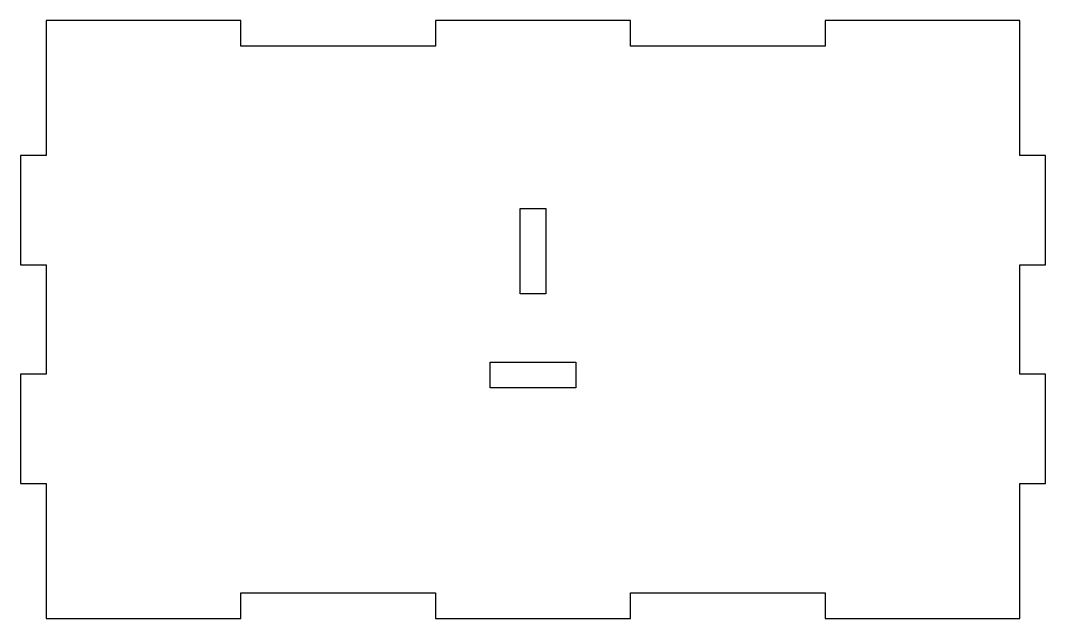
# Model space of a CAD drawing. Header units: millimetres. Extents: x -60 to 60, y -3 to 67.
import ezdxf

# ---------------------------------------------------------------- set-up
doc = ezdxf.new("R2010")
doc.units = ezdxf.units.MM
doc.layers.get('0').update_dxf_attribs({"linetype": 'CONTINUOUS'})

msp = doc.modelspace()

# ---------------------------------------------------------------- linework, layer by layer
for points in [[(-60, 51.2), (-60, 38.4), (-57, 38.4), (-57, 25.6), (-60, 25.6), (-60, 12.8), (-57, 12.8), (-57, -3), (-34.2, -3), (-34.2, 0), (-11.4, 0), (-11.4, -3), (11.4, -3), (11.4, 0), (34.2, 0), (34.2, -3), (57, -3), (57, 12.8), (60, 12.8), (60, 25.6), (57, 25.6), (57, 38.4), (60, 38.4), (60, 51.2), (57, 51.2), (57, 67), (34.2, 67), (34.2, 64), (11.4, 64), (11.4, 67), (-11.4, 67), (-11.4, 64), (-34.2, 64), (-34.2, 67), (-57, 67), (-57, 51.2)], [(-1.5, 45), (1.5, 45), (1.5, 35), (-1.5, 35)], [(5, 27), (5, 24), (-5, 24), (-5, 27)]]:
    msp.add_lwpolyline(points, close=True)

doc.saveas('drawing.dxf')
